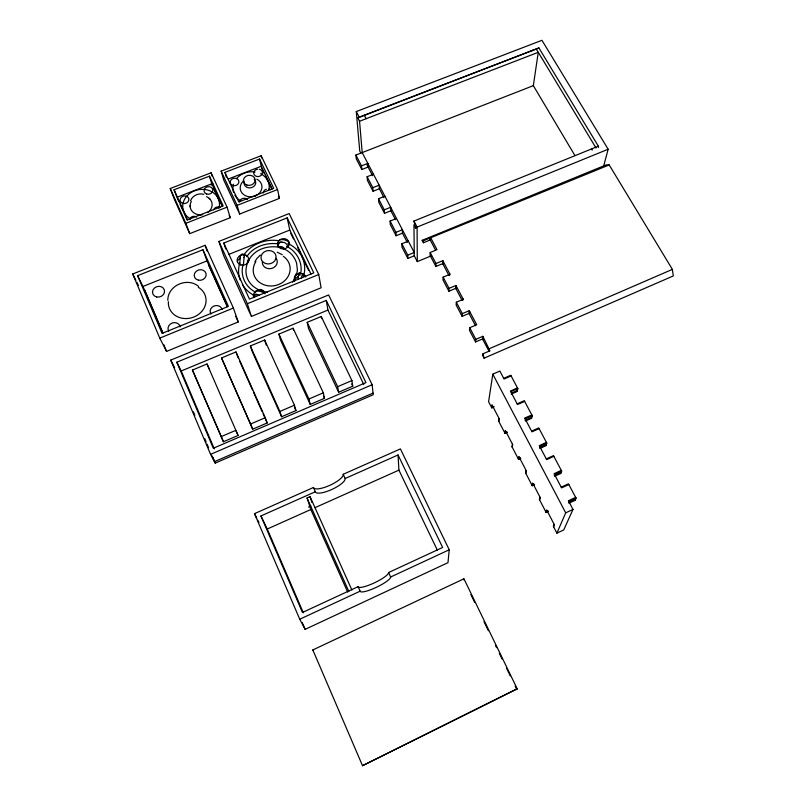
<?xml version="1.0" encoding="UTF-8"?>
<svg xmlns="http://www.w3.org/2000/svg" width="806" height="806" viewBox="0 0 806 806"><rect width="100%" height="100%" fill="white"/><g stroke="black" fill="none" stroke-linecap="round" stroke-linejoin="round"><path stroke-width="1.21" d="M430.233 237.921L430.203 239.966L423.422 242.747L423.432 240.712L609.195 164.938L672.365 269.385L673.302 275.934L484.084 358.166L482.713 355.557L482.935 353.834L489.927 350.801L482.834 336.314L475.852 339.326L475.57 341.956L482.512 338.953L482.834 336.314M430.878 238.092L437.003 249.669L430.162 252.49L430.112 255.482L435.895 266.474L442.716 263.643L442.826 260.691L435.975 263.532L435.895 266.474M443.038 264.257L443.149 261.305M442.826 260.691L450.01 274.272L443.129 277.143L443.018 280.035L448.902 291.218L455.763 288.326L455.944 285.475L449.043 288.377L448.902 291.218M449.587 275.581L449.688 273.647M456.095 288.951L456.267 286.1M455.944 285.475L463.249 299.288L456.327 302.22L456.146 305L462.12 316.365L469.021 313.433L469.273 310.683L462.332 313.635L462.12 316.365M462.765 300.517L462.916 298.653M469.364 314.058L469.606 311.317M167.809 300.306C167.729 285.395 187.324 276.942 198.538 286.362M469.273 310.683L476.709 324.727L469.737 327.71L469.485 330.389L475.57 341.956M449.224 549.783L447.985 562.669L305.131 629.345L299.751 619.24L254.495 513.654L313.423 487.509A16.311 4.715 -24.8 0 0 329.463 485.494A16.311 4.715 -24.8 0 0 343.195 474.291L400.411 448.902L449.224 549.783L390.638 577.005A16.845 3.365 -25.6 0 1 375.979 587.493A16.845 3.365 -25.6 0 1 360.141 591.181L299.751 619.24M482.854 339.598L483.177 336.968M574.96 155.618L533.34 85.648L538.267 52.319L359.557 121.253L362.206 152.596L414.264 252.57M511.115 375.928L504.062 379.032L499.851 371.062L492.798 374.155L488.597 401.72L491.811 407.917L494.028 406.929M463.772 579.857L463.944 578.799L312.819 649.948L362.529 765.7L517.2 688.818L463.944 578.799M491.811 407.917L492.234 405.337M499.015 418.364L498.551 420.883L505.08 433.437L507.306 432.439M498.813 421.387L499.277 418.878L491.962 404.824L491.549 407.403L493.766 406.425M505.08 433.437L505.574 430.988M300.638 273.788C303.106 262.786 296.558 250.948 286.452 246.314M511.216 394.094L517.24 391.434L517.482 387.928L510.42 391.051L517.543 404.531L524.625 401.368M517.24 391.434L517.845 388.603L510.762 375.264L503.71 378.367M512.465 444.237L511.931 446.615L518.56 459.38L520.807 458.362M512.193 447.139L512.737 444.761L505.312 430.475L504.808 432.923L507.045 431.925M518.56 459.38L519.145 457.073M525.441 421.014L531.497 418.304L531.839 414.929L524.726 418.113L531.97 431.825L539.103 428.611M531.497 418.304L532.192 415.614L524.273 400.693L517.18 403.846M603.593 166.248L608.167 149.241L541.944 40.3L356.282 111.571L359.738 150.984L360.846 153.12M526.157 470.543L525.522 472.779L532.272 485.766L534.529 484.728M525.804 473.313L526.429 471.067L518.873 456.539L518.288 458.856L520.535 457.838M243.352 263.995C239.573 274.866 245.387 287.268 255.613 292.145M532.272 485.766L532.947 483.59M539.909 448.408L546.015 445.637L546.438 442.403L539.274 445.658L546.649 459.611L553.833 456.327M546.015 445.637L546.8 443.099L538.74 427.926L531.607 431.139M296.306 275.652L297.424 270.373L296.608 263.28A28.422 25.127 -10.6 0 0 293.485 256.741C289.183 250.303 281.465 246.827 273.839 246.777A28.412 25.147 -10.4 0 0 265.799 247.623C258.202 249.286 251.271 254.323 248.107 261.527A28.401 25.127 -10.2 0 0 246.122 268.62C245.064 275.954 248.722 283.41 254.817 287.5A28.381 25.077 -10.2 0 0 258.132 289.515M540.07 497.282L539.355 499.388L546.166 512.505L548.443 511.447M539.627 499.922L540.352 497.826L532.665 483.056L531.99 485.232L534.257 484.194M240.148 257.577L239.856 258.484A5.914 2.811 -23.3 0 0 237.498 262.182M554.266 475.59L560.402 472.759L561.298 470.372L554.095 473.686L561.601 487.892L568.824 484.547M554.639 476.286L560.775 473.465L561.671 471.077L553.46 455.632L546.287 458.906M546.166 512.505L546.931 510.48M190.579 200.694C192.463 195.566 198.598 192.745 203.757 194.347M554.175 524.404L553.369 526.358L556.896 533.149L563.737 529.925L572.995 509.432L568.421 500.788L575.665 497.413L574.668 499.639L568.502 502.521M553.651 526.912L554.468 524.958L546.649 509.936L545.894 511.971L548.161 510.913M297.837 277.304L298.039 276.841A5.924 2.64 -24.8 0 0 294.664 280.972M556.896 533.149L565.711 512.838L572.995 509.432M568.875 503.236L575.051 500.355L576.048 498.128L568.452 483.832L561.228 487.177M292.558 282.13L295.601 277.345M254.887 261.749L256.751 258.645L260.348 255.039M246.858 256.55C253.578 246.344 266.887 242.122 278.614 243.946M359.557 121.253L357.814 117.928L359.214 117.132L538.922 47.947L598.354 146.178L598.556 147.558M517.2 688.818L362.529 765.7M530.177 51.554L532.685 50.345M357.814 117.928L538.922 47.947M255.865 195.677L254.454 196.221M568.794 501.503L576.048 498.128M358.106 586.667L302.462 612.469L260.932 515.951L315.337 491.761A16.332 4.665 -24.9 0 0 331.377 489.675A16.332 4.665 -24.9 0 0 345.139 478.502L398.043 454.977L442.635 547.465L388.573 572.532A16.815 3.425 -25.5 0 1 373.954 583.05A16.815 3.425 -25.5 0 1 358.106 586.667L360.141 591.181M554.468 474.391L561.671 471.077M539.647 446.353L546.8 443.099M539.546 447.723L545.642 444.952M525.079 418.798L532.192 415.614M525.079 420.339L531.144 417.619M308.577 507.045L310.864 506.027M260.932 515.951L267.249 529.028L310.824 509.533L307.066 497.987L310.048 496.657L351.91 590.052M314.844 507.74L398.92 470.14L398.043 454.977M510.772 391.726L517.845 388.603M511.87 392.985L516.888 390.769M373.047 393.106L214.477 461.657L212.028 455.864M215.242 463.087L373.218 394.739L372.16 384.724L328.636 294.946L170.731 360.121L210.568 454.352L215.242 463.087L212.804 457.304M489.373 348.676L672.365 269.385M210.568 454.352L372.16 384.724M220.985 436.701L235.815 430.344L238.092 435.452L223.443 441.748L192.433 370.055L207.021 363.99L209.59 369.793M252.661 429.195L250.575 424.016L265.265 417.72L235.977 351.95L221.529 357.955L252.661 429.195L267.169 422.959L265.265 417.72M281.596 416.752L279.884 411.453L294.432 405.216L264.67 340.021L250.354 345.965L252.389 351.95L281.596 416.752L295.963 410.586L294.432 405.216M310.26 404.441L308.91 399.01L323.317 392.834L293.082 328.203L278.906 334.097L280.599 340.182L310.26 404.441L324.496 398.325L323.317 392.834M338.651 392.24L337.654 386.689L351.92 380.563L321.241 316.496L307.197 322.329L308.537 328.536L338.651 392.24L352.746 386.185L351.92 380.563M176.806 362.216L181.219 370.982L327.921 310.068L326.249 300.416L176.806 362.216L213.328 448.247L365.954 382.608L326.249 300.416M598.354 146.178L413.921 221.096L415.846 228.34L413.962 224.753L414.264 255.804L417.286 261.607L431.19 255.865M251.401 316.436L321.11 287.782L318.743 274.534L289.183 213.56L218.91 241.427L223.544 255.321L251.401 316.436L247.331 303.721L218.91 241.427M166.58 351.396L238.233 321.947L233.397 308.053L205.107 245.306L132.698 274L159.769 338.117L166.58 351.396L163.689 344.545M414.264 255.804L407.836 258.454L407.765 255.159L414.234 252.5M159.769 338.117L233.397 308.053M247.331 303.721L318.743 274.534M407.836 258.454L401.962 247.099L401.851 243.755L408.299 241.115M423.422 242.747L422.153 240.339L606.233 164.857L609.195 164.938M402.486 233.156L396.089 235.755L395.958 232.37L402.385 229.75L402.486 233.156L407.302 242.415M417.286 261.607L417.085 227.091L608.167 149.241M396.089 235.755L390.275 224.511L390.104 221.066L396.512 218.476M384.492 213.348L390.85 210.779L390.678 207.283L384.291 209.852L384.492 213.348L378.76 202.266L378.528 198.729L384.895 196.18M137.614 275.662L162.077 333.402L228.39 306.361L202.941 249.739L137.614 275.662L142.964 286.452L207.011 260.902L227.453 306.411M228.803 254.404L289.777 230.063L287.188 217.872L223.796 243.039L225.72 248.953M379.384 188.755L373.067 191.264L372.805 187.687L379.163 185.158L379.384 188.755L383.948 197.53M373.067 191.264L367.415 180.353L367.133 176.726L373.46 174.217M361.813 169.522L361.491 165.855L367.808 163.366L368.1 167.054L361.813 169.522L356.252 158.772L355.899 155.054L533.34 85.648M189.722 233.639L230.254 217.701L227.06 207.162L211.101 172.786L170.247 188.503L174.358 199.294L189.722 233.639L185.823 223.302L170.247 188.503M239.634 214.043L279.47 198.367L277.546 189.541L261.154 155.729L221.126 171.144L223.796 180.171L239.634 214.043L237.155 205.369L221.126 171.144M185.823 223.302L227.06 207.162M237.155 205.369L277.546 189.541M224.934 172.383L259.552 159.034L273.708 188.292L238.808 201.953L224.934 172.383L226.315 177.139M222.315 206.447L211.817 183.778L176.897 197.279L178.952 201.863M211.071 185.088L213.368 184.201M228.148 179.073L261.245 166.258L259.552 159.034M174.076 189.763L209.419 176.151L223.191 205.883L187.566 219.816L174.076 189.763L176.494 196.201M200.482 214.859L201.047 214.839M198.8 214.759L197.702 214.557M267.622 292.447L261.779 291.077M281.727 242.102L280.881 241.951A5.854 2.791 -24.6 0 0 277.999 245.931M255.673 294.19L256.842 294.522M281.999 242.163L282.775 242.415M422.153 240.339L423.432 240.712M277.214 252.218L282.271 254.696M209.207 198.326L209.882 198.981M536.373 49.166L596.047 148.002M312.819 649.948L313.252 650.744M560.402 472.759L560.775 473.465M574.668 499.639L575.051 500.355M364.383 115.399L366.136 118.714M428.933 237.558L435.431 249.86M442.716 263.643L448.992 275.531M455.763 288.326L462.15 300.416M469.021 313.433L475.52 325.715M482.512 338.953L489.121 351.456M356.282 111.571L359.214 117.132M413.921 221.096L417.085 227.091M430.162 252.49L435.975 263.532M443.129 277.143L449.043 288.377M456.327 302.22L462.332 313.635M469.737 327.71L475.852 339.326M492.798 374.155L565.711 512.838M366.982 164.908L372.594 175.698M390.85 210.779L395.484 219.695M355.899 155.054L361.491 165.855M367.133 176.726L372.805 187.687M378.528 198.729L384.291 209.852M390.104 221.066L395.958 232.37M401.851 243.755L407.765 255.159M170.731 360.121L174.68 367.818M132.698 274L135.851 280.276M136.909 282.362L138.481 285.495M254.495 513.654L256.701 518.067M257.799 520.273L258.907 522.49M278.392 196.14L279.47 198.367M470.875 594.546L474.704 602.455M484.003 621.658L488.376 630.705M495.478 645.394L496.577 647.651M499.307 653.303L502.047 658.955M506.42 667.993L510.248 675.902M515.165 686.067L516.807 689.462M287.188 217.872L313.786 272.881L249.457 299.127L223.796 243.039M261.245 166.258L272.025 188.584M261.698 168.172L264.388 173.743M265.456 175.97L271.914 189.339M289.777 230.063L310.995 274.06M290.765 233.287L293.475 238.908M297.817 247.916L300.527 253.537M301.615 255.794L308.668 270.413M327.921 310.068L363.697 384.281M398.92 470.14L437.426 550.327M351.668 383.918L352.746 386.185M192.433 370.055L223.443 441.748M307.197 322.329L337.654 386.689M323.438 396.078L324.496 398.325M229.206 215.434L230.254 217.701M213.378 188.211L215.998 193.863M217.036 196.12L220.179 202.89M278.906 334.097L308.91 399.01M343.195 474.291L345.139 478.502M388.573 572.532L390.638 577.005M294.412 407.191L295.963 410.586M250.354 345.965L279.884 411.453M313.423 487.509L315.337 491.761M235.674 316.254L238.233 321.947M208.452 264.842L227.252 306.713M179.98 204.15L183.063 211.021M184.09 213.318L187.183 220.189M307.066 497.987L348.867 591.463M310.824 509.533L347.708 592.088M239.714 361.29L252.419 389.842M253.437 392.129L262.081 411.544M263.099 413.821L267.169 422.959M221.529 357.955L250.575 424.016M207.021 363.99L238.092 435.452M267.249 529.028L303.328 612.812M302.169 622.433L305.131 629.345M181.219 370.982L214.265 448.791M144.858 290.261L162.953 332.938M142.964 286.452L162.721 333.059M193.39 411.816L194.861 415.292M204.674 438.474L206.145 441.95M207.122 444.267L208.593 447.753M235.977 351.95L238.193 357.864M202.941 249.739L207.011 260.902M205.107 245.306L207.202 251.15M209.419 176.151L211.817 183.778M310.048 496.657L311.882 502.45M211.101 172.786L212.119 176.081M264.67 340.021L266.212 345.049M482.935 353.834L484.084 358.166M293.082 328.203L293.585 330.248M261.154 155.729L261.688 158.026M321.241 316.496L321.634 318.582M591.967 148.778L592.168 150.158M190.125 206.668L190.085 205.762M189.36 219.605A4.473 3.849 -13 0 1 196.664 217.116M213.59 209.792A4.443 3.829 -11.5 0 1 220.36 207.485M206.578 196.664A11.103 9.511 -12.1 0 1 207.908 212.441M202.649 214.668A11.103 9.511 -12.1 0 1 192.13 211.313A11.103 9.511 -12.1 0 1 191.294 201.46M190.559 218.98A18.508 15.858 -12.1 0 1 184.886 198.699A18.508 15.858 -12.1 0 1 207.797 190.105A18.508 15.858 -12.1 0 1 218.92 208.341M254.182 179.214A5.874 5.038 -9 0 1 251.331 187.697A5.874 5.038 -9 0 1 244.258 181.763M263.3 193.007A4.383 3.778 -8.3 0 1 266.383 189.239M268.922 189.138A4.383 3.778 -8.3 0 1 270.494 189.823M259.33 169.24A4.352 3.718 -8.3 0 1 261.426 175.083A4.352 3.718 -8.3 0 1 254.253 174.781A4.352 3.718 -8.3 0 1 257.608 169.159M239.644 201.893A4.403 3.798 -9.9 0 1 242.797 198.467A4.403 3.798 -9.9 0 1 247.482 199.586M256.802 179.164A10.931 9.38 -9.1 0 1 259.764 192.735A10.931 9.38 -9.1 0 1 243.714 194.659A10.931 9.38 -9.1 0 1 243.775 180.725M260.6 173.713A18.226 15.646 -9.1 0 1 268.902 189.742M240.682 200.785A18.226 15.646 -9.1 0 1 234.889 195.284M233.508 192.231A18.226 15.646 -9.1 0 1 233.488 184.231M236.48 178.71A18.226 15.646 -9.1 0 1 255.059 171.99M210.93 313.947A6.095 5.4 -15.5 0 1 213.993 306.028A6.095 5.4 -15.5 0 1 222.083 309.403M168.766 331.155A6.176 5.451 -18.6 0 1 172.172 323.045A6.176 5.451 -18.6 0 1 180.151 326.924M198.357 287.309A19.042 16.735 -16.6 0 1 195.123 316.466A19.042 16.735 -16.6 0 1 168.383 301.635M278.795 240.662A5.592 2.468 13.5 0 1 285.465 240.158A5.592 2.468 13.5 0 1 289.384 243.966M277.405 243.765A5.672 2.509 12.3 0 1 281.123 242.314M282.785 242.253A5.239 3.002 28.2 0 1 283.41 242.505M284.145 242.334A5.662 3.043 27.7 0 1 287.903 247.039M278.795 247.301A2.841 1.199 17.4 0 1 281.858 246.777A2.841 1.199 17.4 0 1 284.135 248.953M239.916 263.3A5.622 1.269 -81.9 0 1 240.218 258.766M240.117 256.248A5.662 2.539 -77.5 0 1 243.855 254.787M240.208 257.648A5.733 2.408 -76.8 0 1 240.45 257.054M243.614 263.794A5.441 1.199 -82.3 0 1 244.117 258.454M243.795 257.769A5.239 2.388 -77.9 0 1 243.996 257.376M243.926 257.195A5.189 2.509 -79.4 0 1 244.188 256.771M244.147 256.096A5.491 2.478 -78.1 0 1 247.059 256.318M248.772 259.945A2.136 0.554 -76.9 0 1 248.782 260.167M247.371 263.32A2.136 0.554 -76.9 0 1 247.654 260.892A2.136 0.554 -76.9 0 1 248.55 259.461M301.303 278.332A5.491 0.967 -81.4 0 1 302.713 274.131A5.491 0.967 -81.4 0 1 303.338 276.639M294.633 280.901A5.944 5.289 -8.8 0 1 298.129 273.828A5.944 5.289 -8.8 0 1 305.786 276.982M298.643 273.778A5.692 0.937 -83 0 1 299.852 275.501M298.442 275.541A5.43 0.544 -67.6 0 1 298.895 274.604M298.008 276.569A5.451 0.665 -67.5 0 1 298.21 276.126M297.888 279.047A5.713 0.544 -67.2 0 1 298.411 277.788M294.674 278.936A3.264 0.655 -78.8 0 1 295.298 275.501A3.264 0.655 -78.8 0 1 296.235 273.919M296.447 274.403A3.264 0.655 -78.8 0 1 296.477 275.017M255.935 294.261A5.985 2.67 -23.7 0 0 253.799 297.656A6.005 5.34 -12.2 0 1 257.003 290.563A6.005 5.34 -12.2 0 1 264.801 292.991M256.651 294.331A5.914 1.3 23.2 0 1 259.24 295.268M253.175 294.855A5.652 1.31 24.7 0 1 256.328 294.905M254.857 291.772A5.682 2.227 15.3 0 1 259.683 291.319A5.682 2.227 15.3 0 1 265.013 293.787M259.048 289.767A2.71 1.008 20.5 0 1 262.01 289.979A2.71 1.008 20.5 0 1 264.036 291.772M283.279 256.278A18.538 16.392 -10.4 0 1 286.573 278.695A18.538 16.392 -10.4 0 1 261.426 283.611A18.538 16.392 -10.4 0 1 255.875 261.638M276.085 258.222A7.516 6.629 -10.2 0 1 271.582 268.469A7.516 6.629 -10.2 0 1 262.333 261.769M287.903 243.472A33.187 29.338 -10.4 0 1 303.791 275.33M254.081 295.379A33.187 29.338 -10.4 0 1 242.384 284.619M240.097 279.833A33.187 29.338 -10.4 0 1 239.805 262.958M243.614 255.18A33.187 29.338 -10.4 0 1 279.128 240.762M206.618 193.994A4.413 3.768 -11.3 0 0 212.824 189.873A4.413 3.768 -11.3 0 0 205.913 187.496A4.413 3.768 -11.3 0 0 206.618 193.994M183.012 203.424A4.443 3.788 -12.7 0 0 188.836 198.8A4.443 3.788 -12.7 0 0 181.632 197.007A4.443 3.788 -12.7 0 0 183.012 203.424M246.878 185.058A5.904 5.048 -9 0 0 255.109 179.557A5.904 5.048 -9 0 0 245.8 176.383A5.904 5.048 -9 0 0 246.878 185.058M232.753 185.481A4.373 3.738 -9.8 0 0 238.888 181.4A4.373 3.738 -9.8 0 0 231.997 179.043A4.373 3.738 -9.8 0 0 232.753 185.481M198.447 280.196A6.025 5.269 -14.8 0 0 206.024 273.476A6.025 5.269 -14.8 0 0 196.12 271.36A6.025 5.269 -14.8 0 0 198.447 280.196M156.676 296.971A6.095 5.32 -17.6 0 0 164.414 290.16A6.095 5.32 -17.6 0 0 154.46 288.024A6.095 5.32 -17.6 0 0 156.676 296.971M265.527 263.502A7.576 6.67 -10.2 0 0 276.055 256.197A7.576 6.67 -10.2 0 0 264.056 252.036A7.576 6.67 -10.2 0 0 265.527 263.502M280.871 248.52A5.874 5.158 -8.8 0 0 289.263 243.18A5.874 5.158 -8.8 0 0 280.115 239.604A5.874 5.158 -8.8 0 0 280.871 248.52M240.883 264.973A5.934 5.209 -11.8 0 0 248.822 258.887A5.934 5.209 -11.8 0 0 239.261 256.096A5.934 5.209 -11.8 0 0 240.883 264.973"/></g></svg>
